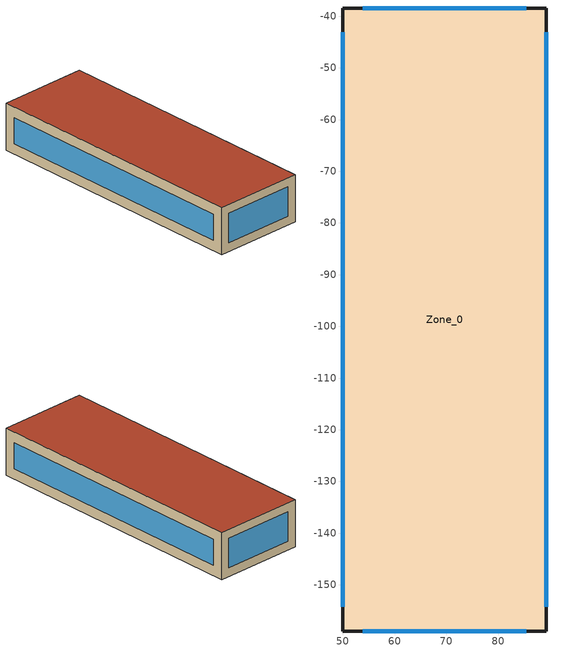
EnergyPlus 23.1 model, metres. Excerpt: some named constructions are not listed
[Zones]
Zone_0
 floor ground (Zone_0:f4UnderGroundSlabCF): 49.94,-158.91 49.94,-38.44 89.33,-38.44 89.33,-158.91 z0
 wall outside (90.1-2019 Residential CZ 0 Exterior Wall (Mass)): 49.94,-158.91 89.33,-158.91 89.33,-38.44 49.94,-38.44 49.94,-158.91 z0:20.66
 window (90.1-2019 Nonresidential CZ 0 Glazing (Operable)): 53.83,-158.91 85.44,-158.91 / 85.44,-38.44 53.83,-38.44 z3.89:16.77; 89.33,-154.19 89.33,-43.16 / 49.94,-43.16 49.94,-154.19 z4.72:15.93
 roof outside (90.1-2019 Residential CZ 0 Exterior Roof (Mass)): 49.94,-158.91 89.33,-158.91 89.33,-38.44 49.94,-38.44 z20.66
[Schedule:Day:Hourly]
eb52d81c-9d4d-4528-baba-89c904f354bd: Fraction, 1, 1, 1, 1, 1, 1, 1, 1, 0, 0, 1, 1, 1, 1, 1, 1, 1, 0, 0, 0, 0, 0, 0, 1
f5c9f344-8dc6-4b37-97c3-e36a60d140a9: Fraction, 1, 1, 1, 1, 0, 1, 1, 0, 0, 0, 0, 1, 1, 1, 1, 1, 0, 0, 0, 0, 0, 0, 0, 0
0f7da3e4-a7b6-4aed-94bc-baf8562e372a: Fraction, 0, 0, 0, 0, 0, 1, 1, 1, 0, 0, 0, 0, 0, 1, 0, 0, 0, 0, 0, 0, 0, 0, 0, 0
1ba647f8-07d1-435a-a8ae-62b9cdba2aee: Fraction, 1, 1, 1, 1, 1, 1, 1, 1, 0, 0, 1, 1, 1, 1, 0, 0, 0, 0, 0, 0, 0, 0, 0, 0
487d73d4-571b-4c8c-8887-c7a91d34215b: Fraction, 0, 0, 0, 0, 0, 0, 0, 1, 0, 0, 0, 0, 0, 1, 0, 0, 0, 0, 0, 0, 0, 0, 1, 1
a53c619d-8ca5-456b-b9e8-eabc6307f0ee: Fraction, 1, 1, 1, 1, 1, 1, 1, 1, 0, 0, 0, 1, 0, 0, 0, 0, 0, 0, 0, 0, 0, 1, 1, 1
cfc0df4b-da3d-4ba2-9a4b-b548bf337ea1: Fraction, 1, 1, 1, 1, 1, 1, 1, 1, 0, 0, 0, 0, 1, 1, 1, 0, 0, 0, 0, 0, 0, 0, 1, 1
c4e60104-ee14-4cae-97a5-14002b9c657f: Fraction, 1, 1, 1, 1, 1, 1, 1, 1, 1, 0, 0, 0, 0, 0, 0, 0, 1, 1, 1, 1, 1, 1, 1, 1
24625c27-20e0-43e3-89a1-fde8b287b32e: Fraction, 1, 1, 1, 1, 1, 1, 1, 1, 1, 0, 0, 0, 1, 1, 0, 0, 0, 0, 0, 1, 1, 1, 1, 1
b7b8c728-a9a2-4a88-9734-b962cb8ed56d: Fraction, 1, 1, 1, 1, 1, 1, 1, 1, 0, 1, 0, 0, 1, 1, 1, 1, 1, 1, 1, 1, 1, 1, 1, 1
e44798c1-a49b-4328-82ed-faea55060d36: Fraction, 1, 1, 1, 1, 1, 1, 1, 1, 0, 0, 1, 0, 0, 0, 0, 0, 0, 0, 1, 1, 1, 1, 1, 1
728661ee-9394-445c-8ee4-8a0c95c25a31: Fraction, 1, 1, 1, 1, 1, 1, 1, 1, 1, 0, 0, 0, 0, 1, 0, 0, 0, 0, 1, 1, 1, 1, 1, 1
3507993e-b694-410e-9b67-6454f6b379a2: Fraction, 1, 1, 1, 1, 1, 1, 1, 1, 1, 0, 0, 0, 1, 0, 0, 0, 0, 0, 0, 0, 0, 0, 0, 1
343592b2-6eb5-4a44-b437-ad019d68d636: Fraction, 1, 1, 1, 1, 1, 1, 1, 1, 1, 0, 0, 0, 1, 1, 1, 1, 0, 1, 1, 1, 1, 1, 1, 1
7d1f9976-2892-4852-aa87-21e9a4e9be3a: Fraction, 1, 1, 1, 1, 1, 1, 1, 1, 0, 0, 1, 1, 0, 0, 0, 0, 1, 1, 1, 1, 1, 1, 1, 1
2c06a61b-56b8-4c8b-aba1-abbb4540bfcc: Fraction, 1, 1, 1, 1, 1, 1, 1, 1, 0, 0, 0, 0, 1, 1, 1, 1, 1, 1, 1, 1, 1, 1, 1, 1
1827bdf0-4981-4dc0-8c7a-2f7115f3afee: Fraction, 1, 1, 1, 1, 1, 1, 1, 1, 0, 0, 0, 0, 0, 0, 0, 1, 1, 1, 1, 1, 1, 1, 1, 1
b9a0be51-ad60-4b09-8f84-81793678c37a: Fraction, 1, 1, 1, 1, 1, 1, 1, 1, 1, 1, 1, 1, 1, 1, 1, 0, 0, 0, 1, 1, 1, 1, 1, 1
768fd00c-d74b-4c9e-9acf-fa55e787bf96: Fraction, 1, 1, 1, 1, 1, 1, 1, 1, 0, 1, 1, 1, 1, 1, 1, 1, 1, 1, 1, 1, 1, 1, 1, 1
050bac35-15dc-4ec6-a45a-84a21ef69dea: Fraction, 1, 1, 1, 1, 1, 1, 1, 1, 1, 0, 0, 0, 0, 0, 0, 0, 1, 1, 0, 0, 0, 0, 1, 1
b33eb6b1-3d42-499c-9568-6acaea11915c: Fraction, 1, 1, 1, 1, 1, 1, 1, 1, 1, 0, 0, 0, 0, 0, 0, 0, 0, 0, 0, 1, 1, 1, 1, 1
f9bfdbbf-df0a-48f4-9c5f-9cb4e509800e: Fraction, 1, 1, 1, 1, 1, 1, 1, 0, 0, 0, 1, 1, 1, 1, 1, 1, 1, 0, 0, 0, 0, 0, 0, 0
f504b4e4-f585-40e2-906d-318914f0f804: Fraction, 0, 1, 1, 1, 1, 1, 1, 1, 0, 0, 1, 0, 1, 1, 1, 0, 0, 0, 0, 0, 0, 0, 0, 1
e28aa4a3-9542-4e76-b72e-5733b94eb8b6: Fraction, 1, 1, 1, 1, 1, 1, 1, 1, 0, 0, 0, 1, 1, 1, 0, 0, 0, 1, 1, 1, 1, 1, 1, 1
1745dc42-ab30-4b98-acde-3e6fc9064a5a: Fraction, 1, 1, 1, 1, 1, 1, 1, 1, 1, 0, 0, 0, 0, 0, 0, 0, 0, 0, 0, 0, 0, 1, 1, 1
9a32d002-97d7-443c-a357-f5b466ae650b: Fraction, 1, 1, 1, 1, 1, 1, 1, 1, 0, 0, 1, 1, 1, 1, 1, 1, 1, 1, 0, 0, 0, 0, 1, 1
22149a4a-3639-4b5e-8111-1e6a3def8b66: Fraction, 1, 1, 1, 1, 1, 1, 1, 1, 0, 0, 1, 0, 0, 0, 1, 1, 1, 1, 1, 1, 1, 1, 1, 1
e82b6952-4c36-42e6-b739-2f0a2ce7d126: Fraction, 1, 1, 1, 1, 1, 1, 1, 1, 0, 0, 0, 0, 0, 0, 0, 0, 0, 1, 1, 1, 1, 1, 1, 1
355bc603-f30f-460c-997e-58b83ed4adb8: Fraction, 1, 1, 1, 1, 1, 1, 1, 1, 0, 0, 0, 1, 1, 0, 0, 0, 0, 0, 0, 0, 1, 1, 1, 1
deb2aa0a-fb89-46d9-a2c9-3256300e1443: Fraction, 1, 1, 1, 1, 1, 1, 1, 1, 0, 0, 1, 1, 1, 1, 0, 0, 1, 0, 0, 0, 0, 1, 1, 1
4dc2da55-78ed-49e4-97d5-1de3698a1133: Fraction, 1, 1, 1, 1, 1, 1, 1, 1, 1, 0, 1, 1, 1, 1, 1, 1, 1, 0, 0, 0, 0, 0, 1, 1
d74811a7-fe83-46be-ab4a-b95e66236c46: Fraction, 1, 1, 1, 1, 1, 1, 1, 1, 0, 0, 1, 1, 1, 0, 1, 1, 0, 0, 1, 1, 1, 1, 1, 1
767808f5-a7af-4491-bb3a-e3fac84a6a92: Fraction, 1, 1, 1, 1, 1, 1, 1, 1, 1, 0, 0, 0, 0, 1, 0, 0, 0, 0, 0, 0, 0, 1, 1, 1
4bf95392-1ad2-4439-8197-ff225f336eb7: Fraction, 1, 1, 1, 1, 1, 1, 1, 1, 0, 0, 0, 1, 1, 1, 1, 0, 0, 0, 0, 0, 0, 0, 0, 0
fb81eba6-3a4d-4bc3-9e4d-994429712602: Fraction, 0, 1, 1, 1, 1, 1, 1, 0, 0, 0, 1, 1, 1, 1, 0, 0, 0, 0, 0, 0, 1, 1, 1, 0
725f2d65-7e5f-49d3-a596-a6e9c5d3f1fc: Fraction, 0, 0, 0, 0, 0, 0, 0, 0, 0, 0, 0, 1, 1, 0, 0, 1, 0, 0, 0, 0, 0, 0, 0, 0
84a9a2c5-4cc8-4868-b657-1f6dae5df130: Fraction, 0, 0, 0, 0, 0, 0, 0, 0, 0, 0, 0, 1, 1, 1, 1, 0, 0, 0, 0, 0, 0, 0, 0, 0
c0b26135-8896-4b6f-b259-2ac30a8e6669: Fraction, 0, 0, 0, 0, 0, 0, 0, 0, 0, 0, 0, 1, 0, 0, 0, 0, 0, 0, 0, 0, 0, 0, 0, 0
e954a865-a5b8-4851-af95-5191e10ecd07: Fraction, 0, 0, 0, 0, 1, 0, 0, 0, 0, 0, 0, 1, 1, 1, 0, 0, 0, 0, 0, 0, 0, 0, 0, 0
9e8bf223-6a3c-4aa3-a9e3-efdefefaca95: Fraction, 0, 0, 0, 0, 1, 0, 0, 0, 0, 0, 0, 1, 1, 1, 0, 1, 1, 1, 0, 0, 1, 1, 1, 1
f786ea24-e723-406f-90d7-cb279bee8c11: Fraction, 1, 1, 1, 1, 1, 1, 1, 1, 1, 1, 1, 1, 1, 1, 1, 1, 1, 1, 1, 1, 1, 1, 1, 1
ee552702-c46a-4147-a247-2edf1b67b014: Fraction, 1, 1, 1, 0, 1, 1, 1, 1, 0, 1, 1, 1, 1, 1, 1, 1, 1, 1, 1, 1, 1, 1, 1, 1
7ce57d76-ea47-487b-8c45-9cc8638a4a85: Fraction, 1, 1, 1, 1, 1, 1, 1, 1, 1, 0, 0, 0, 1, 1, 0, 0, 1, 1, 1, 1, 1, 1, 1, 1
c2aed78e-c4e1-4f8e-b3f1-7f047e0edd72: Fraction, 1, 1, 1, 1, 1, 1, 1, 1, 1, 0, 0, 1, 1, 0, 1, 0, 1, 1, 0, 1, 0, 0, 1, 0
5435862b-b8b3-4b49-9950-3bccaf0c1cd4: Fraction, 0, 1, 1, 1, 1, 1, 1, 1, 1, 1, 1, 1, 1, 0, 0, 0, 0, 0, 0, 0, 1, 1, 1, 1
22338419-69a2-41b4-928c-4e3fd6831d0e: Fraction, 1, 1, 1, 1, 1, 1, 1, 1, 1, 1, 1, 1, 0, 0, 0, 0, 0, 0, 0, 1, 1, 1, 1, 1
84091a19-873f-404b-8297-ad8ccfa7a1ee: Fraction, 1, 1, 1, 1, 1, 1, 1, 1, 1, 1, 1, 1, 1, 1, 0, 1, 1, 1, 0, 1, 1, 1, 1, 1
483e04e4-e908-410a-bba5-deb2b37e9bac: Fraction, 1, 1, 1, 1, 1, 1, 1, 1, 1, 0, 0, 0, 0, 0, 0, 0, 0, 0, 0, 0, 1, 1, 1, 1
4cf62df3-603f-4bdb-811e-4bfe5953796d: Fraction, 1, 1, 1, 1, 1, 1, 1, 1, 0, 0, 0, 0, 1, 1, 1, 1, 0, 0, 0, 0, 0, 0, 1, 0
9a08945e-3a2e-454b-90ca-d3e62130da31: Fraction, 1, 1, 1, 1, 1, 1, 1, 1, 1, 1, 0, 1, 1, 1, 1, 0, 0, 0, 0, 0, 1, 1, 1, 0
318b02fa-fefd-460a-937d-9022b4ae18da: Fraction, 1, 1, 1, 1, 1, 1, 1, 1, 1, 0, 0, 0, 0, 1, 1, 1, 1, 1, 1, 1, 1, 1, 1, 1
f21591a3-5c8a-4b3f-a9a3-8bb7bb9273f1: Fraction, 1, 1, 1, 1, 1, 1, 1, 1, 1, 1, 0, 0, 0, 0, 0, 0, 0, 1, 0, 1, 1, 1, 1, 1
f658bb7e-10f3-4439-9a11-19f28b16d28b: Fraction, 1, 1, 1, 1, 1, 1, 1, 1, 0, 0, 0, 0, 0, 0, 0, 0, 0, 0, 0, 1, 1, 1, 1, 1
0214f872-126b-4dc4-a977-953e37cf6d10: Fraction, 1, 1, 1, 1, 1, 1, 1, 1, 0, 0, 0, 0, 1, 0, 1, 0, 1, 1, 1, 1, 0, 1, 1, 1
51de92e7-d4fc-4134-84fb-0418ebf9ccb7: Fraction, 1, 1, 1, 1, 1, 1, 1, 1, 0, 0, 0, 0, 1, 0, 0, 0, 0, 0, 0, 0, 0, 1, 1, 1
18b3ac74-f949-4188-9ae9-f46f6db73375: Fraction, 1, 1, 1, 1, 1, 1, 1, 1, 0, 0, 0, 1, 0, 1, 1, 0, 0, 0, 0, 0, 0, 0, 0, 1
f58e45d9-4db5-439b-a4e6-d1b690f0d0fa: Fraction, 1, 1, 0, 0, 1, 1, 0, 1, 0, 0, 0, 0, 1, 0, 0, 0, 0, 0, 0, 0, 0, 0, 0, 0
c544aca0-a3af-4434-b41b-c8b3ee2d2c64: Fraction, 0, 0, 1, 0, 0, 0, 1, 0, 0, 0, 0, 0, 0, 1, 1, 0, 0, 0, 0, 0, 0, 0, 0, 0
89f1d704-3c03-4e9f-b322-8a18bda6e773: Fraction, 0, 0, 0, 0, 0, 0, 0, 0, 0, 0, 0, 1, 1, 1, 1, 1, 0, 0, 0, 0, 0, 0, 1, 0
fdfdf832-c806-494f-98b7-a5c762a9ffe8: Fraction, 1, 1, 0, 0, 1, 0, 0, 1, 0, 0, 0, 1, 1, 1, 1, 0, 0, 0, 0, 0, 0, 0, 0, 0
1674fce8-6e4f-4eb0-88fd-0474323d195d: Fraction, 0, 1, 0, 1, 1, 1, 1, 1, 0, 0, 0, 1, 1, 1, 1, 1, 0, 0, 0, 0, 0, 0, 0, 0
3c6f6572-ccce-4f2d-9a08-c50a2d82f858: Fraction, 0, 1, 1, 1, 1, 1, 1, 1, 0, 0, 0, 0, 1, 1, 1, 1, 0, 0, 0, 0, 0, 0, 0, 0
29191bfa-322c-4232-8b09-7ddd7d4f8fab: Fraction, 0, 0, 0, 1, 1, 0, 0, 1, 0, 0, 0, 1, 1, 1, 1, 1, 0, 0, 0, 0, 0, 0, 0, 0
be966d9b-c01f-4062-aca2-c3257a813613: Fraction, 0, 1, 1, 1, 1, 0, 0, 1, 0, 0, 0, 0, 0, 0, 0, 0, 0, 0, 0, 0, 0, 0, 1, 1
c6667727-883a-4e9f-8843-9dc52f4e6e97: Fraction, 0, 0, 0, 0, 0, 0, 0, 0, 1, 1, 1, 1, 1, 0, 1, 1, 1, 1, 1, 1, 1, 1, 1, 1
c6230f11-40d4-4df6-be5f-f72516c9f5d4: Fraction, 0, 0, 0, 0, 0, 0, 0, 0, 1, 1, 1, 1, 1, 1, 1, 1, 1, 1, 1, 1, 1, 1, 1, 1
fc4dcdae-bf9a-4361-a56a-8deaece7cfb8: Fraction, 0, 0, 0, 0, 0, 0, 0, 0, 1, 1, 1, 0, 0, 0, 0, 0, 1, 1, 1, 1, 1, 1, 1, 0
69305c5b-6116-406e-bb7c-22528dbc6f82: Fraction, 0, 0, 0, 0, 0, 0, 0, 0, 1, 1, 1, 1, 1, 1, 1, 1, 1, 1, 1, 1, 1, 1, 1, 0
a00bcdec-9c38-435d-8a09-66b764c012c3: Fraction, 0, 0, 0, 0, 0, 0, 0, 0, 1, 1, 1, 1, 0, 0, 0, 1, 1, 1, 1, 1, 1, 1, 1, 1
596df6ff-f2bd-49f2-8221-fb14edec47f3: Fraction, 0, 0, 0, 0, 0, 0, 0, 0, 1, 1, 1, 1, 1, 1, 1, 1, 1, 1, 1, 1, 1, 1, 0, 0
90c80ac9-9d74-4607-91fc-f1b15c79e4ad: Fraction, 0, 0, 0, 0, 0, 0, 0, 1, 1, 1, 1, 1, 0, 0, 0, 0, 1, 1, 1, 1, 1, 1, 1, 0
e294ca03-6af1-4b98-a2b2-cbf4092a1f83: Fraction, 0, 0, 0, 0, 0, 0, 0, 0, 1, 1, 1, 1, 0, 0, 0, 0, 0, 1, 1, 1, 1, 1, 1, 1
db415132-1b4c-4f0c-a502-ad6f4a497c08: Fraction, 0, 0, 0, 0, 0, 0, 0, 0, 1, 1, 1, 1, 0, 0, 0, 0, 0, 1, 1, 1, 1, 1, 1, 0
d92c157e-5907-4e7a-8da6-2c54f63a796a: Fraction, 0, 0, 0, 0, 0, 1, 1, 1, 1, 1, 0, 0, 0, 0, 1, 1, 1, 1, 1, 1, 1, 1, 0, 0
9594596f-b271-48f9-b0e3-05fd8e498d9e: Fraction, 0, 0, 0, 0, 0, 1, 1, 1, 1, 1, 1, 1, 1, 1, 1, 0, 0, 0, 0, 0, 0, 0, 0, 0
bab206fc-2dc0-4226-89b8-2e8b5dee2ed5: Fraction, 0, 0, 0, 0, 0, 0, 0, 1, 1, 1, 1, 1, 1, 1, 1, 1, 1, 1, 1, 1, 1, 1, 0, 0
840ab169-a72e-4cdd-8c49-3c4991330111: Fraction, 0, 0, 0, 0, 0, 0, 0, 1, 1, 1, 1, 1, 1, 1, 1, 1, 1, 1, 1, 1, 1, 1, 1, 0
b9fdef44-e659-42d7-9e80-cc0e2d82c84d: Fraction, 0, 0, 0, 0, 0, 0, 0, 0, 0, 0, 0, 1, 1, 1, 1, 1, 1, 1, 1, 1, 0, 0, 0, 0
7f11ed0d-8ab9-48b3-900c-a4c71e751810: Fraction, 0, 0, 0, 0, 1, 1, 1, 1, 1, 1, 1, 1, 1, 1, 1, 1, 1, 1, 1, 1, 1, 0, 0, 0
4a0c11f9-c180-4b2b-ae8f-64e3cd0b5dfb: Fraction, 0, 0, 0, 0, 0, 0, 0, 0, 0, 0, 0, 0, 0, 0, 1, 1, 1, 1, 1, 1, 0, 0, 0, 0
65481720-e7d9-459f-be1a-289dfded0a97: Fraction, 0, 0, 0, 0, 0, 0, 1, 1, 1, 1, 1, 1, 1, 1, 1, 1, 1, 1, 1, 1, 1, 1, 0, 0
68bc506c-ec24-484a-ab4d-deac3bddbc7f: Fraction, 1, 0, 0, 0, 0, 0, 0, 0, 1, 1, 1, 1, 1, 0, 1, 1, 1, 1, 0, 0, 0, 0, 0, 0
1d1d39a2-f691-406a-8229-d52b2d0a4841: Fraction, 0, 0, 0, 0, 0, 0, 1, 1, 1, 1, 1, 1, 0, 0, 1, 1, 0, 0, 0, 0, 0, 0, 0, 0
8a6ae85c-435c-4422-8762-51932ad2fd0d: Fraction, 0, 0, 0, 1, 1, 1, 1, 1, 1, 1, 1, 1, 1, 1, 1, 1, 1, 1, 1, 1, 1, 1, 1, 1
ae25dc40-0bc1-44ed-9130-6fc6717e3dbf: Fraction, 0, 0, 0, 0, 0, 0, 0, 0, 1, 1, 1, 1, 0, 0, 0, 0, 1, 1, 1, 1, 1, 1, 1, 1
502835a0-041a-4359-be02-b8f40582d63c: Fraction, 1, 1, 1, 1, 1, 1, 1, 1, 0, 0, 0, 0, 0, 0, 0, 0, 1, 1, 1, 1, 1, 1, 1, 1
aa7406db-5420-418f-8bf1-92c07041f4d5: Fraction, 1, 1, 1, 0, 0, 0, 0, 0, 1, 1, 1, 1, 1, 1, 1, 1, 1, 1, 1, 1, 1, 1, 1, 1
e1405d70-9b66-44ae-a111-94d056e006cc: Fraction, 1, 1, 1, 0, 0, 0, 0, 0, 1, 1, 1, 1, 1, 0, 0, 0, 1, 1, 1, 1, 1, 1, 1, 1
f469455b-5915-400d-9ca4-3d2860fd39a0: Fraction, 1, 0, 0, 0, 0, 0, 0, 0, 1, 1, 1, 1, 1, 0, 0, 1, 1, 1, 1, 1, 1, 1, 1, 1
a51c6a57-c03a-45e8-a8f8-63a68d46fe05: Fraction, 1, 1, 1, 1, 0, 0, 0, 0, 1, 1, 1, 1, 1, 1, 1, 1, 1, 1, 1, 1, 1, 1, 1, 1
00bfd046-71cc-4f03-a9ab-05af1dddfe66: Fraction, 0, 0, 0, 0, 0, 0, 0, 0, 0, 1, 0, 0, 0, 0, 0, 0, 0, 1, 1, 0, 0, 0, 0, 0
191b7ab1-7301-4287-aafa-29ea2b67f5d4: Fraction, 0, 0, 0, 0, 0, 0, 0, 0, 1, 1, 1, 0, 0, 0, 0, 0, 1, 0, 0, 0, 0, 0, 0, 0
ea31a693-5c81-439d-b45a-9b048b3c0f11: Fraction, 1, 0, 0, 0, 0, 0, 0, 0, 1, 1, 1, 1, 0, 0, 0, 1, 1, 1, 1, 1, 1, 1, 1, 1
913db880-a7d0-4cb4-bc11-21d18994f50c: Fraction, 1, 1, 1, 1, 1, 1, 1, 1, 1, 1, 1, 1, 0, 1, 1, 1, 1, 1, 1, 1, 1, 1, 1, 1
236cae8c-71a9-4c2f-8fb9-fd93ec564c87: Fraction, 1, 0, 0, 0, 0, 0, 0, 0, 1, 1, 1, 1, 1, 1, 1, 1, 1, 1, 1, 1, 1, 1, 1, 1
f1e6f28d-4dc4-417b-8ef5-b4ae8e54d9fc: Fraction, 1, 0, 1, 1, 0, 1, 1, 1, 1, 1, 1, 0, 0, 0, 0, 0, 0, 1, 1, 1, 1, 1, 1, 1
edaf3321-bfba-4b47-aa57-9149daf6e598: Fraction, 1, 1, 1, 1, 1, 1, 1, 1, 1, 1, 1, 1, 0, 1, 0, 1, 1, 1, 1, 1, 1, 1, 1, 1
403ab858-4225-4f21-8c43-e8a14eae7f5d: Fraction, 1, 1, 1, 1, 1, 1, 1, 1, 1, 1, 1, 0, 1, 1, 0, 0, 1, 1, 1, 1, 1, 1, 1, 0
2d6f91cb-e8a0-4f2a-abdc-43e666402842: Fraction, 1, 1, 1, 0, 0, 0, 0, 0, 1, 1, 1, 0, 0, 0, 0, 1, 1, 1, 1, 1, 1, 0, 0, 1
25196e35-290f-491b-aee9-fb9664afe30e: Fraction, 1, 0, 0, 0, 0, 0, 0, 0, 1, 1, 1, 0, 0, 0, 0, 0, 1, 1, 0, 1, 1, 0, 0, 0
e98c98fc-e76b-4da7-b36b-fec4b197423c: Fraction, 0, 0, 0, 0, 0, 0, 0, 0, 1, 1, 1, 0, 0, 0, 0, 1, 1, 1, 1, 0, 1, 1, 0, 0
15e412e4-1f9c-4453-9c16-55d450ed6924: Fraction, 0, 0, 0, 0, 0, 0, 0, 0, 1, 1, 1, 0, 0, 0, 0, 0, 0, 1, 0, 0, 0, 0, 0, 0
41b1cf38-f1fa-4039-9693-b6faf09a5888: Fraction, 0, 0, 1, 1, 0, 0, 1, 1, 1, 1, 1, 0, 1, 1, 0, 0, 1, 1, 1, 1, 1, 1, 1, 1
75815c82-530e-42f0-946d-9ba8f431f564: Fraction, 1, 0, 0, 1, 0, 0, 1, 1, 1, 1, 1, 0, 0, 0, 0, 0, 0, 1, 1, 1, 1, 1, 1, 1
1dfb5aed-19ff-4175-8fae-d342cfc28af6: Fraction, 1, 1, 1, 1, 0, 0, 0, 0, 1, 1, 1, 0, 0, 0, 0, 0, 1, 1, 1, 1, 1, 1, 1, 1
a8da93b1-b5f2-4c61-b8ba-0e088f61e0ba: Fraction, 0, 0, 0, 0, 0, 0, 0, 0, 1, 1, 1, 0, 0, 0, 0, 0, 1, 1, 1, 1, 1, 1, 1, 1
c9983c8e-a8ba-4854-bf78-5a9a7878d86f: Fraction, 1, 1, 0, 0, 0, 0, 0, 1, 1, 1, 1, 0, 0, 0, 0, 0, 0, 1, 1, 1, 1, 1, 1, 1
4e65491b-7cae-4d0e-aa2a-5a250e4bf4ec: Fraction, 1, 1, 1, 1, 1, 1, 1, 1, 1, 1, 1, 1, 1, 0, 1, 1, 1, 1, 1, 1, 1, 1, 1, 1
b220f06f-15c1-44c8-941d-b2c29aeb5d1a: Fraction, 1, 1, 1, 1, 1, 1, 1, 1, 1, 1, 1, 0, 0, 0, 1, 1, 1, 1, 1, 1, 1, 1, 1, 1
e829d7d3-a1f6-45be-aceb-690e318f9acd: Fraction, 1, 1, 1, 1, 1, 1, 1, 1, 1, 1, 1, 1, 0, 0, 0, 0, 1, 1, 1, 1, 1, 1, 1, 1
c845469f-da53-4ffb-afad-e27d8b82436b: Fraction, 1, 1, 1, 0, 0, 0, 0, 0, 1, 1, 1, 0, 0, 0, 0, 0, 1, 1, 1, 1, 1, 1, 1, 1
78b5aa90-53ba-40be-b777-7194cfa71390: Fraction, 0, 0, 0, 1, 0, 0, 0, 0, 1, 1, 1, 0, 0, 0, 0, 0, 0, 1, 1, 1, 1, 1, 1, 0
b5cc559a-d3bb-414a-a35b-c28a526831b6: Fraction, 0, 0, 0, 0, 0, 0, 0, 0, 1, 1, 1, 0, 0, 0, 0, 0, 0, 1, 1, 1, 1, 1, 1, 0
cffd8d56-7835-4260-be2a-ff6a3236ddbf: Fraction, 0, 0, 0, 0, 1, 1, 1, 0, 1, 1, 0, 0, 0, 0, 0, 0, 0, 1, 1, 1, 1, 1, 1, 1
b7bfb4a3-7e21-4b09-95bf-9d4ce4c62453: Fraction, 0, 0, 0, 0, 1, 1, 1, 1, 1, 1, 1, 0, 0, 0, 0, 0, 0, 1, 1, 1, 1, 1, 1, 1
074f1b2f-aac6-41e3-ad40-4fc6d4465a70: Fraction, 1, 1, 1, 1, 1, 1, 1, 1, 1, 1, 1, 0, 0, 0, 0, 0, 1, 1, 1, 1, 1, 0, 0, 0
6af6f67b-222a-469d-bc05-1cece89cf4c6: Fraction, 0, 0, 0, 0, 0, 0, 0, 0, 0, 0, 1, 1, 1, 1, 0, 0, 1, 1, 1, 0, 0, 1, 0, 1
c6861609-4f40-41e6-bad0-4deeeed5d2a3: Fraction, 1, 0, 0, 0, 0, 0, 0, 0, 0, 0, 0, 0, 1, 0, 1, 0, 0, 0, 0, 0, 0, 0, 0, 0
0451f2a0-d579-46da-bebd-536ff4873aa8: Fraction, 0, 0, 0, 0, 0, 0, 0, 0, 1, 1, 1, 0, 1, 0, 0, 1, 1, 1, 1, 0, 1, 0, 0, 0
30eb1b1b-4449-4f5f-b2b0-9af001cc1e9b: Fraction, 0, 0, 0, 0, 0, 0, 0, 0, 1, 1, 1, 0, 0, 0, 0, 0, 0, 0, 1, 1, 1, 1, 1, 1
ca803099-ac9a-44fa-9c7c-c1d3b2f8c0d7: Fraction, 0, 1, 0, 0, 0, 1, 0, 0, 1, 1, 1, 0, 0, 0, 0, 0, 0, 1, 1, 1, 1, 1, 1, 1
f11941cb-9d68-42e9-88c1-234a31b4ef07: Fraction, 1, 1, 1, 1, 1, 0, 0, 1, 1, 1, 1, 1, 0, 0, 0, 0, 1, 1, 1, 1, 0, 0, 0, 1
2d37805b-0b69-4885-a8da-708a54c55fc7: Fraction, 1, 0, 1, 0, 0, 0, 0, 0, 1, 1, 1, 0, 0, 0, 0, 0, 0, 1, 1, 1, 1, 1, 1, 1
32762234-145b-432c-8976-6ee4c8595674: Fraction, 1, 0, 0, 0, 0, 0, 1, 0, 1, 1, 1, 0, 0, 0, 0, 0, 0, 0, 1, 1, 1, 1, 1, 1
986277c7-83ba-4193-93cf-3201afd1554a: Fraction, 1, 1, 1, 0, 0, 0, 0, 0, 1, 1, 1, 0, 0, 0, 0, 0, 0, 0, 1, 1, 1, 1, 1, 1
9d748f32-5cfc-4308-b2b9-255b8d6aa703: Fraction, 1, 1, 1, 1, 0, 0, 0, 0, 1, 1, 1, 0, 0, 0, 0, 0, 0, 0, 1, 1, 1, 1, 1, 1
05cc7a99-e843-4c54-8279-4b730c1094bb: Fraction, 1, 1, 0, 0, 0, 0, 0, 0, 1, 1, 1, 0, 0, 0, 0, 0, 1, 0, 0, 0, 1, 0, 0, 0
6c7f618a-1105-4ebb-ba41-1f0a61fa9ce2: Fraction, 1, 1, 1, 1, 0, 0, 0, 0, 1, 1, 0, 0, 0, 0, 0, 0, 0, 1, 1, 1, 1, 1, 1, 1
86e0c1b0-d267-41a0-81cc-fcca48b927f7: Fraction, 1, 1, 1, 1, 1, 0, 1, 1, 1, 0, 0, 0, 0, 0, 0, 0, 0, 0, 1, 1, 1, 1, 1, 1
f655bd80-08a3-45f1-9d9d-ad3ccf1027e0: Fraction, 1, 1, 1, 0, 0, 0, 0, 1, 1, 1, 1, 0, 0, 0, 0, 0, 0, 0, 1, 1, 1, 1, 1, 1
423677d8-2bc4-4075-a2c4-96a817dee041: Fraction, 0, 0, 0, 1, 0, 1, 0, 0, 1, 1, 1, 1, 0, 0, 0, 0, 0, 1, 1, 1, 1, 1, 1, 1
bddcb562-8c8d-4d3b-b24e-419f6c83645d: Fraction, 1, 1, 0, 0, 0, 0, 0, 0, 1, 0, 0, 0, 0, 0, 1, 0, 1, 1, 1, 0, 1, 1, 0, 0
a64ea2ff-db6d-4c72-ab13-e04883854ee9: Fraction, 0, 0, 0, 0, 0, 0, 1, 0, 1, 0, 0, 0, 0, 0, 0, 0, 0, 0, 1, 1, 1, 1, 1, 1
f3ece65f-22d6-4826-9771-75d188bd2c99: Fraction, 1, 0, 0, 0, 0, 0, 1, 0, 1, 1, 1, 0, 0, 0, 1, 1, 1, 1, 1, 1, 1, 1, 1, 0
1ac53cf7-95a4-4280-8390-3a7c9400d6b2: Fraction, 0, 0, 0, 0, 0, 0, 0, 0, 1, 0, 0, 0, 0, 0, 0, 1, 0, 1, 1, 0, 0, 0, 0, 0
63f9889f-bbc9-4f43-a00e-69e28ebe0cec: Fraction, 0, 0, 0, 0, 0, 0, 0, 1, 1, 1, 1, 1, 0, 0, 0, 0, 1, 1, 1, 1, 1, 1, 0, 1
95635bc1-04c9-4eb9-aafc-607a18c0ed6d: Fraction, 1, 1, 0, 0, 0, 0, 0, 0, 1, 0, 0, 0, 0, 0, 0, 0, 0, 0, 0, 1, 1, 1, 1, 1
4a8925c5-706e-4802-8ad4-ee49fb231076: Fraction, 0, 0, 0, 0, 0, 0, 0, 0, 1, 1, 0, 0, 0, 1, 1, 1, 1, 1, 1, 0, 1, 0, 0, 0
4fa249cf-9bc5-4950-a732-d77f675620bc: Fraction, 0, 0, 0, 0, 0, 0, 0, 0, 1, 1, 1, 0, 0, 0, 0, 0, 1, 1, 1, 1, 1, 0, 0, 0
7df23eec-7cb4-4fb5-b63f-58a76cebe5cb: Fraction, 0, 0, 0, 0, 0, 0, 0, 0, 1, 0, 0, 1, 0, 0, 0, 1, 1, 1, 1, 0, 0, 0, 0, 0
3794f507-b4b8-4838-8bdf-4eb09c056ba5: Fraction, 0, 0, 0, 0, 0, 0, 0, 0, 1, 1, 0, 0, 0, 0, 0, 0, 0, 0, 1, 1, 1, 1, 1, 1
0865e701-8f0b-4653-b010-4b82515aa464: Fraction, 1, 0, 0, 1, 0, 0, 0, 0, 1, 0, 0, 0, 0, 0, 0, 0, 1, 0, 0, 0, 0, 0, 0, 0
c5db69a8-b4d7-4af4-9c18-fe9e62a9bf44: Fraction, 0, 0, 1, 0, 0, 0, 0, 0, 1, 1, 0, 0, 0, 1, 1, 1, 0, 0, 1, 0, 0, 0, 0, 0
88ede80b-35a0-4b7b-a7f9-e57a71f055a1: Fraction, 0, 0, 0, 0, 0, 0, 0, 0, 1, 1, 0, 0, 0, 0, 0, 1, 0, 0, 0, 0, 0, 0, 0, 0
e73e023b-918b-4119-87d9-0156cc51f973: Fraction, 0, 0, 0, 0, 0, 0, 0, 0, 0, 1, 0, 0, 0, 0, 0, 1, 0, 1, 1, 0, 0, 0, 0, 0
b5fdda6a-dac1-4d00-9f6b-8922119a9e76: Fraction, 0, 0, 0, 0, 0, 0, 0, 0, 0, 0, 0, 0, 0, 0, 1, 1, 1, 1, 1, 1, 1, 0, 0, 0
89e994a4-aff9-441b-9d18-06d86823da02: Fraction, 0, 0, 0, 0, 1, 1, 1, 1, 1, 1, 0, 0, 0, 0, 0, 0, 0, 1, 1, 1, 1, 1, 1, 1
791f2fcb-1a56-492f-b55f-e21131c1e73d: Fraction, 1, 0, 0, 0, 0, 0, 0, 0, 1, 1, 1, 0, 0, 0, 0, 0, 0, 0, 1, 1, 1, 1, 1, 1
da82af85-d8b9-4e15-b8f5-d413a5109143: Fraction, 1, 0, 1, 1, 0, 1, 0, 1, 1, 1, 0, 0, 0, 0, 0, 0, 0, 1, 1, 1, 1, 1, 1, 1
948beb11-4990-472a-90f5-1a31c0cf9d9c: Fraction, 1, 0, 0, 0, 0, 0, 0, 0, 1, 0, 0, 0, 0, 0, 0, 0, 0, 0, 1, 1, 1, 1, 1, 1
a8a251e0-ab34-442d-b62a-5d71f89c201e: Fraction, 1, 1, 1, 1, 0, 1, 1, 1, 1, 0, 0, 0, 0, 0, 0, 0, 0, 0, 0, 1, 1, 1, 1, 1
24f1331b-7b7d-4592-ae6e-3af70cff611f: Fraction, 1, 1, 1, 1, 0, 0, 1, 0, 1, 1, 0, 0, 1, 0, 0, 0, 0, 0, 0, 0, 0, 0, 0, 0
14356618-b29a-45aa-9684-6fd18e94aafa: Fraction, 0, 0, 0, 0, 0, 0, 0, 0, 1, 1, 1, 0, 0, 0, 0, 0, 0, 1, 1, 1, 1, 1, 1, 1
47ffcb3f-1d83-4cd4-87f4-d1494bab6633: Fraction, 1, 0, 0, 0, 0, 0, 0, 0, 1, 1, 0, 0, 0, 1, 1, 1, 1, 1, 1, 1, 1, 1, 1, 0
6176d927-3b9b-4cce-9ba6-981b10fe0590: Fraction, 0, 0, 0, 0, 0, 0, 0, 0, 1, 1, 0, 0, 0, 0, 0, 0, 0, 1, 0, 1, 1, 1, 1, 1
d3bf5fbd-dabd-4d6f-91e6-5979f5d35972: Fraction, 1, 1, 1, 1, 0, 0, 1, 1, 1, 1, 0, 0, 1, 1, 1, 0, 0, 1, 1, 0, 0, 0, 0, 0
500f0629-af97-463b-b16d-7e1a676564c2: Fraction, 0, 0, 0, 0, 0, 0, 0, 0, 1, 1, 1, 0, 0, 0, 0, 1, 1, 0, 0, 0, 0, 0, 0, 0
3c4e7e4a-79c9-4386-86d3-5f9566a57a37: Fraction, 0, 0, 0, 0, 0, 0, 0, 0, 1, 1, 1, 0, 0, 0, 0, 1, 0, 0, 1, 1, 1, 1, 1, 1
bca76d83-1d1f-4e88-af3f-1c0214905b0d: Fraction, 1, 1, 1, 1, 0, 1, 1, 1, 1, 0, 1, 0, 0, 0, 1, 0, 0, 0, 0, 0, 0, 0, 0, 0
76d1b2be-26a4-42f0-ae86-b60cc4514b5e: Fraction, 0, 0, 0, 0, 0, 0, 0, 0, 0, 1, 1, 0, 0, 0, 0, 0, 1, 1, 1, 1, 1, 1, 1, 1
818a4086-010e-4f46-93c8-b8b69d28a1a7: Fraction, 0, 0, 0, 0, 0, 0, 0, 0, 1, 0, 0, 0, 0, 0, 0, 1, 1, 1, 1, 1, 1, 1, 1, 1
1224bb1d-5d35-4da6-9a40-ef22dddee5ec: Fraction, 0, 0, 0, 1, 0, 0, 1, 0, 1, 1, 1, 0, 0, 0, 1, 1, 1, 1, 1, 1, 1, 1, 1, 1
97284fc0-41c3-42e7-aa40-0219e3317628: Fraction, 1, 1, 1, 1, 0, 1, 0, 0, 0, 0, 0, 0, 0, 0, 0, 0, 0, 0, 1, 1, 1, 1, 1, 1
b0059f0b-ffcd-4812-b916-0fc9eb0a7a68: Fraction, 1, 1, 1, 1, 1, 0, 0, 0, 0, 0, 0, 0, 0, 0, 0, 0, 0, 0, 0, 1, 1, 1, 1, 1
1f117d90-7702-41ef-9dd5-0e84ffabda0a: Fraction, 1, 1, 1, 1, 0, 1, 0, 1, 1, 0, 0, 0, 0, 0, 0, 0, 0, 0, 0, 1, 1, 1, 1, 1
8393e081-a52f-41f5-bc78-0f3127bb2da7: Fraction, 1, 1, 1, 1, 0, 0, 0, 0, 1, 0, 0, 0, 0, 0, 0, 0, 0, 0, 0, 1, 1, 1, 1, 1
c6212fc9-c7a0-4a4c-9a95-b253aae9a815: Fraction, 1, 1, 1, 1, 1, 1, 1, 1, 0, 0, 0, 0, 0, 0, 1, 1, 1, 1, 1, 0, 1, 1, 1, 1
7321cd8b-9a39-4e2f-a953-97e11abf0311: Fraction, 1, 0, 1, 1, 0, 1, 0, 0, 1, 0, 0, 0, 0, 1, 0, 1, 1, 1, 1, 1, 1, 1, 1, 0
e179efc9-a691-4078-b157-bfd9a92c181b: Fraction, 0, 1, 0, 0, 0, 0, 0, 1, 1, 0, 0, 0, 1, 1, 0, 0, 0, 1, 1, 1, 1, 1, 1, 1
560d9eaa-f138-40e2-8cc4-883971df2089: Fraction, 0, 0, 1, 0, 0, 0, 0, 0, 1, 0, 0, 0, 0, 0, 0, 1, 1, 1, 1, 1, 1, 1, 1, 1
f2ce1231-c033-4b99-a57c-5da2d342e697: Fraction, 1, 0, 0, 0, 0, 0, 0, 0, 1, 0, 0, 0, 1, 0, 0, 0, 1, 0, 1, 0, 0, 1, 0, 1
7e82fc61-d215-4faf-925a-dec1d4c574b4: Fraction, 0, 0, 0, 0, 0, 0, 0, 0, 1, 1, 1, 1, 0, 1, 1, 1, 1, 1, 1, 1, 1, 1, 0, 1
0aef8446-f8f8-44e9-879b-deadd26a7da0: Fraction, 0, 0, 1, 0, 0, 0, 0, 0, 1, 0, 0, 0, 0, 0, 0, 0, 0, 0, 1, 1, 1, 1, 1, 1
fe178d5e-11d3-49b2-a0e8-9119078742cb: Fraction, 1, 1, 1, 1, 1, 1, 1, 1, 1, 0, 0, 1, 1, 0, 0, 1, 1, 1, 1, 1, 1, 0, 0, 0
ed62e85a-6b96-47fd-96cf-752d0caa6a04: Fraction, 0, 0, 0, 0, 0, 0, 1, 1, 1, 1, 0, 0, 0, 0, 0, 0, 0, 0, 1, 1, 1, 1, 1, 1
c460ce93-a38d-4932-b64a-8a6a6cb47d1d: Fraction, 1, 1, 1, 1, 1, 1, 1, 1, 1, 1, 0, 0, 0, 0, 0, 0, 0, 0, 1, 1, 1, 1, 1, 1
9268fb56-9fe6-40dd-96ba-50f2112abbdf: Fraction, 1, 1, 1, 0, 0, 0, 1, 1, 1, 1, 1, 1, 0, 0, 1, 1, 0, 0, 1, 1, 1, 0, 0, 0
2867a590-179d-461b-a2e1-77b5c3c376d5: Fraction, 0, 0, 0, 0, 0, 0, 0, 0, 1, 0, 0, 0, 1, 1, 1, 1, 1, 1, 1, 1, 1, 1, 1, 0
edf21c81-02a4-469c-8b53-7731c56a8fd7: Fraction, 0, 0, 0, 0, 0, 0, 0, 0, 0, 1, 1, 1, 0, 0, 0, 0, 1, 1, 1, 1, 1, 1, 0, 0
c4ef4634-4845-4dc3-bf62-df7570e23b99: Fraction, 0, 0, 0, 0, 0, 0, 0, 0, 1, 1, 0, 0, 0, 0, 0, 0, 0, 1, 1, 1, 1, 1, 1, 1
4557d5a0-8e17-4b2a-99ac-b0888c8ce1ef: Fraction, 0, 0, 0, 0, 0, 0, 0, 0, 1, 1, 0, 0, 0, 0, 1, 1, 0, 0, 0, 0, 0, 0, 0, 0
6b52fc9a-3b5f-49ce-a8a9-f78fc2567919: Fraction, 0, 0, 0, 0, 0, 0, 0, 0, 1, 1, 0, 0, 0, 0, 1, 1, 1, 0, 0, 0, 0, 0, 0, 0
a9bf8828-971b-42db-888b-e0f24b10beef: Fraction, 1, 1, 1, 1, 0, 0, 0, 0, 1, 1, 1, 1, 1, 1, 1, 1, 1, 1, 1, 1, 1, 1, 0, 0
97313646-be92-4f06-8ad9-42a30dcff471: Fraction, 0, 0, 0, 0, 0, 0, 0, 0, 0, 0, 0, 0, 0, 0, 0, 0, 0, 0, 0, 1, 1, 1, 1, 1
f6655758-ac76-4d75-bd07-6051a901b32b: Fraction, 1, 1, 1, 1, 1, 1, 1, 1, 1, 1, 0, 0, 0, 0, 0, 1, 1, 1, 1, 1, 1, 0, 0, 0
1d5d68ca-26f1-4051-825e-73ba992fde84: Fraction, 0, 0, 0, 0, 0, 0, 0, 0, 0, 1, 1, 1, 0, 0, 0, 0, 0, 1, 1, 1, 1, 1, 1, 1
812d4876-7997-44e2-900e-490071652fe5: Fraction, 1, 0, 1, 1, 1, 0, 0, 0, 1, 1, 0, 0, 0, 1, 1, 1, 1, 1, 1, 1, 1, 1, 1, 1
e98e8d54-2ca5-47b7-8459-6abf0f40d628: Fraction, 0, 0, 0, 0, 0, 0, 0, 0, 0, 1, 1, 1, 1, 1, 1, 1, 0, 0, 1, 1, 1, 1, 1, 1
522f79cb-92db-4ea7-b415-bf4d4b94e69a: Fraction, 1, 1, 1, 0, 0, 1, 1, 1, 1, 0, 0, 0, 1, 1, 1, 1, 1, 1, 1, 1, 1, 1, 1, 1
ab6c0ff9-0a76-466b-97d3-41092c79b548: Fraction, 1, 1, 1, 1, 1, 1, 1, 1, 1, 0, 0, 0, 1, 1, 1, 1, 1, 1, 1, 1, 0, 0, 0, 0
ee7bd948-72fa-4d64-a050-e5e4e6679367: Fraction, 0, 0, 0, 0, 0, 0, 0, 0, 1, 1, 0, 0, 0, 0, 0, 0, 0, 0, 0, 1, 1, 1, 1, 1
870c7e01-bbac-45cc-bb33-94e5706e8e18: Fraction, 1, 0, 0, 0, 0, 0, 1, 1, 1, 0, 0, 0, 0, 0, 0, 0, 0, 1, 1, 1, 1, 1, 1, 1
3be3b961-0101-4b29-bc69-fbf731bf5c16: Fraction, 1, 0, 0, 0, 0, 0, 0, 0, 0, 1, 1, 0, 0, 0, 0, 0, 1, 1, 1, 1, 1, 1, 1, 1
240f85c8-a00f-4b85-a403-bac8ece5ac48: Fraction, 1, 1, 1, 1, 1, 1, 1, 1, 1, 1, 1, 1, 0, 0, 0, 0, 1, 1, 1, 1, 1, 1, 1, 0
ca0c8a00-ccd4-4c7d-8efd-95ba25c7e24c: Fraction, 1, 1, 1, 1, 1, 1, 1, 1, 1, 1, 1, 1, 0, 0, 0, 0, 0, 0, 1, 1, 1, 1, 1, 1
724b1cb9-2577-48b4-8ecb-aa1bad4a5b6e: Fraction, 1, 1, 0, 0, 0, 0, 0, 0, 1, 1, 1, 1, 1, 1, 1, 1, 1, 1, 1, 1, 1, 1, 1, 1
56a3e183-0c3a-4da5-b564-3c2e20d76595: Fraction, 1, 1, 1, 1, 1, 1, 1, 1, 1, 1, 1, 1, 1, 1, 1, 1, 1, 1, 1, 1, 1, 1, 0, 0
bb71b6e7-6143-4482-a2d1-83c30acb88bc: Fraction, 1, 1, 1, 0, 0, 0, 0, 0, 0, 1, 1, 1, 1, 1, 1, 1, 0, 1, 1, 1, 1, 1, 1, 1
56707f23-2209-428d-a689-ff2be411f478: Fraction, 1, 1, 1, 0, 0, 0, 0, 0, 1, 1, 0, 0, 0, 0, 0, 0, 0, 1, 1, 1, 1, 1, 1, 1
74de972b-7880-4e63-aa1d-0ed55754935e: Fraction, 1, 0, 0, 0, 0, 0, 0, 1, 1, 1, 0, 0, 0, 0, 0, 0, 0, 0, 1, 1, 1, 1, 1, 1
1b7ebbb5-b27f-45f3-887f-38b2b897f4be: Fraction, 1, 0, 0, 0, 0, 0, 0, 0, 0, 0, 0, 1, 0, 0, 0, 0, 0, 0, 1, 1, 1, 1, 1, 1
fd677c01-be81-46b2-955b-c554fed87791: Fraction, 1, 0, 1, 0, 1, 1, 1, 0, 1, 1, 0, 0, 0, 0, 0, 0, 0, 0, 0, 1, 0, 0, 1, 1
22762134-fc5d-4407-80ff-f9cc28ef1906: Fraction, 1, 1, 1, 1, 1, 1, 1, 1, 1, 1, 0, 0, 0, 0, 0, 0, 0, 0, 0, 0, 1, 1, 1, 1
c7cf06b0-00b7-497d-945c-f51cc6b6d91c: Fraction, 1, 1, 1, 1, 1, 1, 1, 1, 1, 1, 0, 1, 1, 0, 0, 0, 0, 0, 0, 1, 1, 1, 1, 1
b2f32a69-964f-44f5-8ce2-14fe2a4acc3a: Fraction, 1, 1, 1, 0, 0, 1, 1, 1, 1, 0, 0, 0, 0, 1, 1, 1, 1, 1, 1, 1, 1, 1, 0, 1
a3ad3f52-2bd8-43cf-83ca-fa1c713fd54a: Fraction, 1, 0, 0, 0, 0, 1, 0, 0, 1, 1, 1, 1, 0, 0, 0, 0, 0, 0, 0, 1, 1, 1, 1, 1
bc139727-8b39-4eb9-a58b-dba07c1b5981: Fraction, 1, 0, 1, 1, 0, 1, 0, 1, 1, 0, 0, 0, 0, 0, 0, 0, 0, 0, 0, 0, 1, 1, 1, 1
bc420b64-186d-44b1-b288-9e7afc9ff186: Fraction, 1, 1, 1, 1, 1, 1, 1, 0, 1, 0, 1, 1, 0, 0, 0, 1, 1, 0, 1, 1, 1, 1, 1, 1
31d14fd0-89c2-4d6a-9677-f5e7b9fa2100: Fraction, 1, 1, 1, 0, 0, 0, 0, 1, 1, 1, 1, 0, 0, 0, 0, 0, 0, 1, 1, 1, 1, 1, 1, 1
4279509b-2914-46b4-b892-313ec51dc743: Fraction, 1, 0, 1, 1, 1, 1, 1, 1, 1, 0, 0, 0, 0, 0, 0, 0, 0, 0, 0, 1, 0, 1, 1, 1
21420ce2-2664-454f-a3b1-9f6c3e34f33a: Fraction, 1, 1, 1, 1, 1, 1, 1, 1, 1, 1, 1, 0, 0, 0, 0, 0, 0, 1, 0, 0, 0, 0, 0, 1
b4c6c17a-4c7a-462a-86a4-1248ec59371d: Fraction, 1, 0, 0, 1, 0, 1, 1, 0, 1, 1, 1, 0, 0, 0, 1, 1, 0, 1, 1, 0, 0, 0, 0, 1
f4da9417-911c-4f84-bbbe-cc8e01ab9d09: Fraction, 0, 0, 0, 0, 0, 0, 0, 0, 1, 1, 1, 0, 0, 0, 0, 0, 0, 0, 1, 1, 1, 1, 0, 0
525af45f-aa03-48ed-a98e-101ab1d38f9f: Fraction, 1, 0, 1, 1, 0, 0, 0, 0, 1, 1, 0, 0, 0, 1, 1, 1, 1, 0, 1, 0, 0, 1, 0, 0
7c77f298-0405-40e6-8514-2fec142e36eb: Fraction, 0, 0, 0, 0, 1, 1, 1, 1, 1, 1, 1, 0, 0, 1, 0, 0, 0, 0, 0, 1, 1, 1, 1, 1
d6c674ba-2649-4f06-ba12-7e5fd668b2fa: Fraction, 1, 1, 1, 1, 0, 0, 0, 0, 0, 1, 0, 0, 0, 1, 0, 0, 0, 1, 1, 1, 1, 1, 1, 1
d2679f58-3101-4e3a-a4d2-098c104e09a2: Fraction, 1, 0, 0, 0, 0, 0, 0, 0, 1, 1, 1, 0, 0, 0, 0, 0, 1, 1, 1, 1, 1, 1, 1, 1
bb08a513-f0c6-4db9-a18b-cda0f54bb8b5: Fraction, 1, 1, 1, 1, 1, 1, 1, 1, 1, 1, 1, 0, 0, 1, 0, 0, 0, 0, 1, 1, 1, 1, 1, 1
ac8edc2e-7294-4db2-920b-536b586bc444: Fraction, 1, 1, 1, 1, 1, 1, 1, 1, 1, 0, 1, 0, 0, 0, 0, 0, 0, 0, 1, 1, 1, 1, 1, 1
d69110c0-a284-4ec6-a18e-a717874370c8: Fraction, 1, 1, 1, 1, 1, 1, 1, 1, 1, 1, 0, 0, 0, 1, 0, 0, 0, 0, 1, 1, 1, 1, 1, 1
2f99a46c-2813-4a5b-96a9-a98d89c6bf42: Fraction, 1, 1, 1, 1, 1, 1, 0, 0, 0, 1, 0, 1, 1, 1, 1, 1, 1, 1, 1, 0, 1, 1, 1, 1
7a6134aa-493c-40fe-93f4-9ba23d4ad140: Fraction, 0, 1, 1, 1, 0, 1, 1, 1, 1, 1, 0, 0, 1, 0, 0, 0, 0, 1, 1, 1, 1, 1, 1, 1
78c1472b-ce47-4fdb-97eb-1230b95bb73a: Fraction, 1, 1, 1, 1, 1, 1, 1, 1, 1, 0, 0, 0, 1, 1, 0, 0, 0, 0, 1, 1, 1, 1, 1, 1
0a4312a5-7bf9-4bf7-8a96-e9f289a461ef: Fraction, 1, 1, 1, 1, 1, 1, 1, 1, 1, 0, 0, 0, 1, 1, 0, 0, 0, 1, 1, 1, 1, 1, 1, 1
34171656-d3fe-4b9c-a19c-758acf46f815: Fraction, 1, 1, 1, 1, 0, 1, 1, 1, 1, 1, 0, 0, 0, 0, 0, 0, 0, 0, 1, 1, 1, 1, 0, 1
f2c4f123-f3c3-49f4-94a1-c1de8b1867c9: Fraction, 1, 0, 0, 0, 0, 0, 0, 1, 1, 1, 0, 0, 0, 1, 1, 1, 1, 1, 0, 0, 0, 0, 0, 0
57f592cf-5bed-473f-8fbd-ac4b56434af3: Fraction, 0, 0, 0, 0, 0, 0, 1, 1, 1, 1, 0, 0, 0, 1, 0, 0, 0, 0, 1, 1, 1, 1, 1, 1
61e91430-ebc7-447d-bd79-d01dd0d6b473: Fraction, 1, 0, 0, 0, 0, 0, 0, 0, 1, 1, 1, 1, 1, 1, 0, 0, 1, 1, 1, 1, 1, 1, 1, 1
f59473cd-e815-403d-9fe2-e3bfa252aefe: Fraction, 0, 1, 0, 0, 0, 0, 0, 0, 1, 1, 0, 0, 0, 0, 0, 0, 0, 0, 0, 0, 0, 0, 0, 0
1842cfe8-a8b5-4eb9-9cb1-0d318b94ad8c: Fraction, 0, 0, 0, 0, 0, 0, 0, 0, 0, 0, 1, 1, 0, 1, 1, 1, 1, 1, 1, 1, 1, 1, 1, 0
d702f803-d9e4-4c7d-bb0c-e59eef00600c: Fraction, 0, 0, 0, 0, 0, 0, 0, 0, 1, 1, 1, 1, 1, 1, 0, 0, 1, 1, 1, 1, 0, 1, 1, 0
c6c13ba2-f11e-4643-91cc-fbc07ded29ff: Fraction, 0, 0, 0, 0, 0, 0, 0, 0, 1, 1, 1, 1, 1, 1, 0, 0, 1, 1, 1, 1, 1, 1, 1, 1
145400dc-0061-4279-8bda-a2d60c83482f: Fraction, 1, 0, 1, 0, 0, 0, 0, 0, 1, 1, 1, 0, 0, 0, 1, 1, 1, 1, 1, 1, 1, 1, 1, 1
44814b56-28ae-4559-b9b5-a44dc3f067ce: Fraction, 1, 0, 0, 0, 0, 0, 0, 0, 0, 1, 1, 0, 0, 0, 0, 0, 0, 1, 1, 1, 1, 1, 1, 1
b3c43a6b-167e-438a-8859-b6167c367d0e: Fraction, 1, 1, 1, 0, 0, 0, 0, 0, 1, 1, 1, 0, 0, 0, 0, 0, 0, 0, 0, 1, 1, 1, 1, 1
05c458b9-ea13-4af4-9f25-b4b7b10e9213: Fraction, 1, 1, 1, 0, 0, 0, 0, 0, 1, 1, 0, 0, 0, 1, 0, 0, 0, 1, 0, 0, 0, 0, 0, 0
f0cb0b64-0b0e-477c-b7c8-ac765faf25dc: Fraction, 0, 1, 0, 0, 0, 0, 0, 0, 1, 1, 1, 1, 0, 1, 0, 1, 1, 1, 1, 1, 1, 1, 1, 1
c6296fc2-e4a0-47fa-a846-fe3e712c7dce: Fraction, 1, 1, 1, 1, 1, 1, 1, 1, 1, 1, 1, 1, 1, 0, 0, 0, 1, 1, 1, 1, 1, 1, 1, 1
081d4ccf-84d8-4e1e-a42b-466dae3810ac: Fraction, 1, 1, 1, 1, 0, 1, 1, 1, 1, 1, 1, 0, 0, 0, 0, 0, 0, 1, 1, 1, 1, 1, 1, 1
1fc41edf-0ecf-4620-94ab-6f50eb329085: Fraction, 1, 1, 1, 1, 0, 1, 1, 1, 1, 0, 0, 1, 1, 0, 0, 0, 0, 0, 0, 0, 0, 0, 0, 0
593b28f2-0bce-49b6-a739-0312875271ff: Fraction, 0, 0, 0, 0, 0, 0, 0, 0, 0, 1, 1, 0, 1, 0, 0, 0, 0, 0, 0, 1, 1, 1, 1, 0
6ada9107-d185-4adb-b161-1269f3c1e1b7: Fraction, 0, 0, 0, 0, 0, 0, 0, 0, 1, 1, 1, 1, 1, 1, 0, 0, 0, 1, 1, 1, 1, 1, 1, 1
3e0a3670-e00a-447a-90d7-1b3e5c35dfbd: Fraction, 1, 1, 0, 1, 1, 1, 1, 0, 1, 1, 1, 1, 1, 0, 0, 0, 0, 1, 1, 1, 1, 1, 0, 1
9084e7f4-a6dd-439e-88b9-56c96d82f155: Fraction, 1, 1, 0, 0, 0, 0, 0, 0, 1, 1, 1, 0, 0, 0, 0, 0, 0, 0, 1, 1, 1, 1, 1, 1
9e6d5a62-1bd5-4085-9957-14c488f5b29e: Fraction, 1, 1, 0, 0, 0, 0, 0, 0, 1, 1, 0, 0, 0, 0, 0, 0, 0, 0, 0, 1, 1, 1, 1, 1
6a0ad68b-bbf3-40c0-a6f2-e6caa612486f: Fraction, 1, 1, 0, 0, 0, 0, 0, 0, 1, 0, 0, 0, 0, 0, 0, 0, 0, 0, 1, 1, 1, 1, 1, 1
ab66713c-204b-4868-b483-f36c5fe94452: Fraction, 1, 1, 0, 0, 0, 0, 0, 0, 1, 1, 0, 0, 0, 0, 0, 0, 0, 0, 1, 1, 1, 1, 1, 1
a06ab568-2603-4573-be0f-94ce7966fed2: Fraction, 1, 1, 0, 0, 0, 0, 0, 0, 1, 0, 1, 0, 0, 0, 0, 0, 0, 0, 1, 1, 1, 1, 1, 1
38623089-d65e-4819-bf67-575b2468693e: Fraction, 1, 1, 1, 1, 1, 1, 1, 1, 1, 1, 1, 0, 0, 0, 0, 0, 0, 0, 1, 1, 1, 1, 1, 1
97d21864-eeb1-433a-8642-2f6efb4767c5: Fraction, 1, 1, 1, 1, 1, 1, 1, 1, 1, 0, 0, 0, 0, 0, 0, 0, 0, 1, 1, 1, 1, 1, 1, 1
4bbab8b6-f17b-4fa3-8595-cdd77f9cbd15: Fraction, 1, 0, 0, 0, 0, 0, 0, 0, 0, 0, 0, 0, 1, 1, 1, 0, 0, 1, 1, 1, 1, 1, 1, 1
73f0f4b4-ece3-4afb-881e-8bb7d8f208e6: Fraction, 1, 0, 1, 0, 0, 0, 0, 0, 0, 1, 1, 1, 0, 0, 0, 0, 0, 1, 1, 1, 1, 1, 1, 0
922adc42-0aa0-444f-bc6b-14fe2d1e24e8: Fraction, 1, 1, 1, 0, 0, 0, 1, 0, 1, 1, 1, 0, 1, 1, 1, 1, 1, 1, 1, 1, 1, 1, 1, 1
bb04931a-7d2d-4d55-a371-25e8b0ec5e2e: Fraction, 0, 0, 0, 0, 0, 0, 0, 0, 1, 1, 1, 0, 0, 1, 1, 1, 1, 1, 1, 1, 1, 1, 1, 1
6c78b863-ed6d-49ca-b2d2-2edc628b5a5f: Fraction, 1, 1, 1, 1, 1, 1, 0, 0, 1, 1, 1, 1, 0, 0, 0, 1, 1, 1, 1, 1, 1, 1, 1, 1
296478aa-8833-48ef-991a-3d47c75939a3: Fraction, 1, 1, 0, 0, 0, 0, 0, 0, 1, 1, 1, 1, 0, 0, 0, 0, 1, 1, 1, 1, 1, 1, 1, 1
fb777c80-f93a-4da5-9bad-00a5ccf12d47: Fraction, 1, 1, 1, 0, 0, 0, 1, 1, 1, 1, 1, 0, 0, 0, 0, 0, 0, 0, 1, 1, 1, 1, 1, 1
d57ae9e9-eb47-4bfc-9c6d-a59d4731c630: Fraction, 1, 1, 1, 0, 0, 0, 1, 1, 1, 1, 0, 0, 0, 0, 0, 0, 0, 0, 0, 1, 1, 1, 1, 1
6fe76737-f16b-44b2-a4a9-6de956080929: Fraction, 1, 1, 1, 1, 1, 0, 0, 1, 1, 1, 1, 1, 1, 1, 1, 1, 1, 1, 1, 1, 1, 1, 1, 1
25a0dbaa-f26b-40a0-8f9a-4d4c5adf7713: Fraction, 1, 1, 1, 1, 1, 1, 1, 1, 1, 1, 1, 1, 0, 1, 0, 0, 0, 0, 1, 1, 1, 1, 1, 1
57752f1e-c762-48ef-8bcd-c0f99b465adb: Fraction, 1, 1, 1, 1, 1, 0, 0, 0, 1, 1, 1, 0, 0, 0, 0, 0, 1, 1, 1, 1, 1, 1, 1, 1
89521aa5-467d-4469-8c70-308240cca509: Fraction, 1, 1, 1, 1, 1, 1, 1, 1, 1, 0, 1, 0, 0, 0, 1, 0, 1, 1, 1, 1, 1, 1, 1, 1
8840ebf8-9a37-4985-9bad-eab1d7c88f7c: Fraction, 1, 1, 1, 1, 0, 1, 0, 1, 1, 1, 0, 0, 0, 1, 0, 0, 0, 1, 1, 1, 0, 0, 0, 0
e83d99d8-6ad8-4cb3-a873-15355149c143: Fraction, 0, 0, 1, 1, 0, 0, 0, 0, 1, 1, 1, 1, 1, 1, 1, 1, 1, 1, 1, 1, 1, 1, 1, 1
90715a07-eedb-466f-b186-97a220a1a01d: Fraction, 1, 1, 1, 1, 1, 0, 1, 0, 1, 1, 1, 0, 0, 0, 0, 0, 1, 1, 1, 0, 0, 0, 0, 0
a01770f5-5a86-47a7-b86f-2887e050534f: Fraction, 0, 0, 0, 1, 1, 0, 0, 0, 1, 1, 1, 1, 1, 1, 1, 1, 1, 1, 1, 1, 1, 1, 1, 1
cc9e8285-bac2-4385-9e26-6ed8dc234efa: Fraction, 1, 1, 1, 1, 0, 1, 0, 0, 0, 1, 1, 1, 0, 1, 1, 1, 1, 1, 1, 1, 1, 1, 1, 1
115affac-98ee-4f63-9d0c-df832dc07461: Fraction, 1, 1, 1, 0, 1, 1, 1, 1, 1, 1, 1, 0, 0, 1, 0, 0, 1, 0, 1, 1, 1, 1, 1, 1
264dc7df-4059-448c-94a6-7e80acadd4f1: Fraction, 1, 1, 1, 1, 1, 1, 1, 1, 1, 1, 1, 0, 0, 1, 1, 1, 1, 1, 1, 1, 1, 1, 1, 0
f6955ae6-7e10-457e-b45c-f011a2358667: Fraction, 0, 1, 0, 0, 0, 0, 0, 0, 1, 1, 1, 0, 0, 0, 0, 0, 1, 1, 1, 1, 1, 1, 1, 1
d02a08b6-9fb7-4b34-b3ea-b0dfd52d4302: Fraction, 1, 0, 0, 0, 0, 0, 0, 0, 1, 1, 0, 1, 1, 1, 0, 1, 1, 1, 1, 1, 0, 0, 0, 0
93506859-2de4-4753-9376-09f283bd23b4: Fraction, 0, 0, 0, 1, 0, 1, 1, 1, 1, 1, 1, 1, 0, 0, 0, 0, 1, 0, 1, 1, 1, 1, 1, 1
c37454da-e4b8-4505-b684-b924966ab94b: Fraction, 1, 1, 1, 1, 1, 1, 0, 0, 1, 1, 1, 0, 0, 1, 1, 1, 1, 1, 1, 1, 1, 1, 1, 1
97d83673-7909-4d3e-8109-138b8a4e772b: Fraction, 1, 0, 0, 0, 0, 0, 1, 0, 0, 0, 0, 1, 1, 1, 1, 1, 1, 1, 1, 1, 1, 1, 1, 1
96693f99-4acd-4049-b8db-11933bb3f70a: Fraction, 1, 1, 1, 0, 1, 0, 0, 1, 1, 1, 1, 0, 1, 0, 0, 0, 0, 0, 0, 1, 1, 1, 1, 1
e53d5a8c-da75-45db-ab14-446fb69babe5: Fraction, 1, 1, 1, 0, 0, 0, 1, 1, 1, 1, 1, 1, 0, 0, 0, 0, 1, 1, 1, 1, 1, 1, 1, 1
ffb5577e-1649-43cd-830d-6cc07001efe5: Fraction, 1, 0, 0, 0, 0, 1, 0, 0, 1, 1, 1, 0, 0, 0, 0, 0, 0, 0, 0, 1, 1, 1, 1, 1
50cf17a7-5b26-4803-9913-b84d553b9d79: Fraction, 1, 1, 0, 0, 0, 1, 1, 0, 1, 1, 0, 0, 0, 0, 0, 0, 0, 0, 0, 0, 1, 1, 1, 1
0c708ab8-cb64-4c12-aa0e-992c3b967190: Fraction, 1, 1, 1, 1, 1, 1, 1, 0, 1, 1, 0, 0, 0, 0, 0, 0, 1, 0, 0, 0, 0, 0, 1, 1
